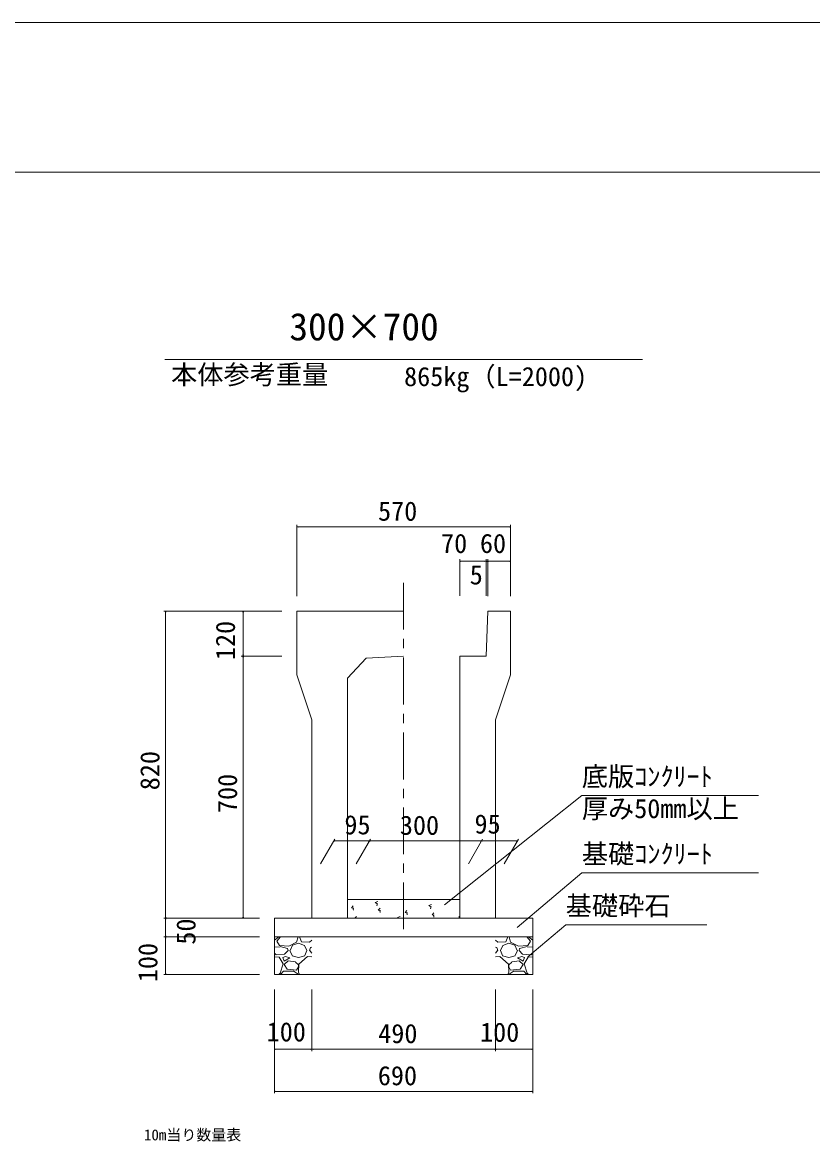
# Model space of a CAD drawing. Units: millimetres on the paper, scale 1:20. Extents: x 0 to 841, y 0 to 594.
# Drawn here: x 524.4 to 629.9, y 444.6 to 594 of the extents above; entities that cross this region are included whole.
import ezdxf
from ezdxf.enums import TextEntityAlignment as Align

# ---------------------------------------------------------------- set-up
doc = ezdxf.new("R2010")
doc.units = ezdxf.units.MM
doc.linetypes.add('USER1', pattern=[10, 6.25, -1.25, 1.25, -1.25])
for name, color, linetype, lineweight in [('D-STR-DIM（寸法）', 7, 'Continuous', 18), ('D-STR-HTXT（旗揚げ）', 4, 'Continuous', 18), ('D-STR-STRn（構造物）', 5, 'Continuous', 18), ('D-STR（構造物外形線）', 1, 'Continuous', 18), ('D-TTL(外枠）', 2, 'Continuous', 18), ('DEFPOINTS_2', 8, 'Continuous', 18)]:
    doc.layers.add(name, color=color, linetype=linetype, lineweight=lineweight)
doc.layers.add('D-STR-TXT（文字）', color=7, linetype='Continuous')
doc.styles.add('ＭＳ ゴシック', font='')
doc.styles.get('ＭＳ ゴシック').set_extended_font_data('MS Gothic')

msp = doc.modelspace()

# ---------------------------------------------------------------- linework, layer by layer
at = {"layer": 'D-STR-DIM（寸法）'}
for p, q in [((561.031, 517.414), (561.031, 526.903)), ((561.031, 526.653), (561.181, 526.678)), ((561.031, 526.653), (561.051, 526.653)), ((561.181, 526.628), (561.031, 526.653)), ((561.051, 526.653), (589.511, 526.653)), ((589.381, 526.678), (589.531, 526.653)), ((589.531, 526.653), (589.381, 526.628)), ((589.531, 526.653), (589.511, 526.653)), ((589.531, 517.414), (589.531, 526.903)), ((582.781, 517.436), (582.781, 522.32)), ((582.781, 522.07), (582.931, 522.095)), ((582.781, 522.07), (582.801, 522.07)), ((582.931, 522.045), (582.781, 522.07)), ((582.801, 522.07), (586.261, 522.07)), ((586.131, 522.095), (586.281, 522.07)), ((586.281, 522.07), (586.131, 522.045)), ((586.281, 522.07), (586.261, 522.07)), ((586.281, 517.424), (586.281, 522.32)), ((586.281, 517.424), (586.281, 522.32)), ((586.281, 522.07), (586.431, 522.095)), ((586.281, 522.07), (586.301, 522.07)), ((586.431, 522.045), (586.281, 522.07)), ((586.511, 522.07), (586.301, 522.07)), ((586.381, 522.095), (586.531, 522.07)), ((586.531, 522.07), (586.381, 522.045)), ((586.531, 522.07), (586.511, 522.07)), ((586.531, 517.414), (586.531, 522.32)), ((586.531, 517.414), (586.531, 522.32)), ((586.531, 522.07), (586.681, 522.095)), ((586.531, 522.07), (586.551, 522.07)), ((586.681, 522.045), (586.531, 522.07)), ((586.551, 522.07), (589.511, 522.07)), ((589.381, 522.095), (589.531, 522.07)), ((589.531, 522.07), (589.381, 522.045)), ((589.531, 522.07), (589.511, 522.07)), ((589.531, 517.414), (589.531, 522.32)), ((559.031, 515.414), (543.235, 515.414)), ((543.46, 515.264), (543.485, 515.414)), ((543.485, 515.414), (543.485, 515.394)), ((543.485, 515.414), (543.51, 515.264)), ((543.485, 515.394), (543.485, 474.434)), ((559.031, 515.414), (553.595, 515.414)), ((553.82, 515.264), (553.845, 515.414)), ((553.845, 515.414), (553.845, 515.394)), ((553.845, 515.414), (553.87, 515.264)), ((553.845, 509.434), (553.845, 515.394)), ((553.845, 509.414), (553.82, 509.564)), ((553.87, 509.564), (553.845, 509.414)), ((559.031, 509.414), (553.595, 509.414)), ((559.031, 509.414), (553.595, 509.414)), ((553.82, 509.264), (553.845, 509.414)), ((553.845, 509.414), (553.845, 509.434)), ((553.845, 509.414), (553.845, 509.394)), ((553.845, 509.414), (553.87, 509.264)), ((553.845, 509.394), (553.845, 474.434)), ((564.186, 481.653), (566.103, 484.974)), ((565.959, 484.724), (566.109, 484.749)), ((565.959, 484.724), (565.979, 484.724)), ((566.109, 484.699), (565.959, 484.724)), ((570.689, 484.724), (565.979, 484.724)), ((568.936, 481.653), (570.853, 484.974)), ((568.936, 481.653), (570.853, 484.974)), ((570.559, 484.749), (570.709, 484.724)), ((570.709, 484.724), (570.559, 484.699)), ((570.709, 484.724), (570.689, 484.724)), ((570.709, 484.724), (570.859, 484.749)), ((570.709, 484.724), (570.729, 484.724)), ((570.859, 484.699), (570.709, 484.724)), ((570.729, 484.724), (585.67, 484.724)), ((583.936, 481.686), (585.834, 484.974)), ((583.936, 481.686), (585.834, 484.974)), ((585.54, 484.749), (585.69, 484.724)), ((585.69, 484.724), (585.54, 484.699)), ((585.69, 484.724), (585.67, 484.724)), ((585.69, 484.724), (585.84, 484.749)), ((585.69, 484.724), (585.71, 484.724)), ((585.84, 484.699), (585.69, 484.724)), ((585.71, 484.724), (590.439, 484.724)), ((588.686, 481.653), (590.603, 484.974)), ((590.309, 484.749), (590.459, 484.724)), ((590.459, 484.724), (590.309, 484.699)), ((590.459, 484.724), (590.439, 484.724)), ((556.031, 474.414), (543.235, 474.414)), ((556.031, 474.414), (543.235, 474.414)), ((543.485, 474.414), (543.46, 474.564)), ((543.46, 474.264), (543.485, 474.414)), ((543.51, 474.564), (543.485, 474.414)), ((543.485, 474.414), (543.485, 474.434)), ((543.485, 474.414), (543.485, 474.394)), ((543.485, 474.414), (543.51, 474.264)), ((543.485, 474.394), (543.485, 471.934)), ((556.031, 474.414), (553.595, 474.414)), ((553.845, 474.414), (553.82, 474.564)), ((553.87, 474.564), (553.845, 474.414)), ((553.845, 474.414), (553.845, 474.434)), ((556.031, 471.914), (543.235, 471.914)), ((556.031, 471.914), (543.235, 471.914)), ((543.485, 471.914), (543.46, 472.064)), ((543.46, 471.764), (543.485, 471.914)), ((543.51, 472.064), (543.485, 471.914)), ((543.485, 471.914), (543.485, 471.934)), ((543.485, 471.914), (543.485, 471.894)), ((543.485, 471.914), (543.51, 471.764)), ((543.485, 471.894), (543.485, 466.934)), ((556.031, 466.914), (543.235, 466.914)), ((543.485, 466.914), (543.46, 467.064)), ((543.51, 467.064), (543.485, 466.914)), ((543.485, 466.914), (543.485, 466.934)), ((558.031, 464.914), (558.031, 451.041)), ((558.031, 464.914), (558.031, 456.664)), ((563.031, 464.914), (563.031, 456.664)), ((563.031, 464.914), (563.031, 456.664)), ((587.531, 464.914), (587.531, 456.664)), ((587.531, 464.914), (587.531, 456.664)), ((592.531, 464.914), (592.531, 451.041)), ((592.531, 464.914), (592.531, 456.664)), ((558.031, 456.914), (558.181, 456.939)), ((558.031, 456.914), (558.051, 456.914)), ((558.181, 456.889), (558.031, 456.914)), ((558.051, 456.914), (563.011, 456.914)), ((562.881, 456.939), (563.031, 456.914)), ((563.031, 456.914), (562.881, 456.889)), ((563.031, 456.914), (563.011, 456.914)), ((563.031, 456.914), (563.181, 456.939)), ((563.031, 456.914), (563.051, 456.914)), ((563.181, 456.889), (563.031, 456.914)), ((563.051, 456.914), (587.511, 456.914)), ((587.381, 456.939), (587.531, 456.914)), ((587.531, 456.914), (587.381, 456.889)), ((587.531, 456.914), (587.511, 456.914)), ((587.531, 456.914), (587.681, 456.939)), ((587.531, 456.914), (587.551, 456.914)), ((587.681, 456.889), (587.531, 456.914)), ((587.551, 456.914), (592.511, 456.914)), ((592.381, 456.939), (592.531, 456.914)), ((592.531, 456.914), (592.381, 456.889)), ((592.531, 456.914), (592.511, 456.914)), ((558.031, 451.291), (558.181, 451.316)), ((558.031, 451.291), (558.051, 451.291)), ((558.181, 451.266), (558.031, 451.291)), ((558.051, 451.291), (592.511, 451.291)), ((592.381, 451.316), (592.531, 451.291)), ((592.531, 451.291), (592.381, 451.266)), ((592.531, 451.291), (592.511, 451.291))]:
    msp.add_line(p, q, dxfattribs=at)
at = {"layer": 'D-STR-HTXT（旗揚げ）'}
for p, q in [((543.389, 549), (607.173, 549)), ((580.725, 476.179), (599.075, 490.774)), ((622.673, 490.774), (599.075, 490.774)), ((590.437, 473.183), (599.083, 480.447)), ((622.681, 480.447), (599.083, 480.447)), ((591.848, 469.254), (596.932, 473.516)), ((615.796, 473.516), (596.932, 473.516))]:
    msp.add_line(p, q, dxfattribs=at)
at = {"layer": 'D-STR-STRn（構造物）', "color": 7, "linetype": 'USER1'}
msp.add_line((575.281, 472.949), (575.281, 519.569), dxfattribs=at)
at = {"layer": 'D-STR-STRn（構造物）', "color": 7}
for p, q in [((567.781, 476.914), (582.781, 476.914)), ((571.475, 476.512), (571.826, 476.647)), ((568.313, 475.793), (568.554, 476.08)), ((568.313, 475.793), (568.612, 475.767)), ((568.573, 475.489), (568.515, 475.802)), ((571.476, 476.512), (571.724, 476.345)), ((571.685, 476.068), (571.786, 476.37)), ((571.899, 475.479), (572.14, 475.766)), ((571.899, 475.479), (572.198, 475.453)), ((572.159, 475.175), (572.102, 475.488)), ((575.485, 475.165), (575.726, 475.452)), ((575.485, 475.165), (575.784, 475.139)), ((575.746, 474.861), (575.688, 475.174)), ((578.661, 476.112), (579.011, 476.246)), ((578.661, 476.112), (578.91, 475.944)), ((578.87, 475.667), (578.972, 475.969)), ((579.072, 474.851), (579.313, 475.139)), ((568.781, 474.414), (569, 474.642)), ((568.958, 474.414), (568.958, 474.42)), ((574.46, 474.499), (574.81, 474.634)), ((574.46, 474.499), (574.586, 474.414)), ((579.072, 474.852), (579.371, 474.825)), ((579.332, 474.547), (579.274, 474.861)), ((582.658, 474.538), (582.781, 474.685)), ((582.658, 474.538), (582.781, 474.527))]:
    msp.add_line(p, q, dxfattribs=at)
at = {"layer": 'D-STR-STRn（構造物）'}
for p, q in [((558.031, 474.414), (558.031, 466.914)), ((558.031, 474.414), (592.531, 474.414)), ((592.531, 474.414), (592.531, 466.914)), ((558.031, 471.914), (592.531, 471.914)), ((558.031, 471.479), (558.594, 471.914)), ((558.34, 471.362), (558.837, 471.914)), ((558.7, 470.759), (558.35, 471.359)), ((559.937, 470.672), (558.687, 470.772)), ((560.992, 471.208), (559.942, 470.658)), ((560.139, 470.112), (560.439, 470.812)), ((560.44, 470.812), (561.24, 471.062)), ((561.192, 471.912), (560.992, 471.212)), ((561.238, 471.062), (562.038, 470.762)), ((561.362, 471.914), (561.632, 471.274)), ((561.637, 471.259), (562.687, 471.209)), ((562.041, 470.76), (562.341, 470.11)), ((562.69, 471.216), (563.031, 471.479)), ((587.872, 471.216), (587.531, 471.479)), ((588.926, 471.259), (587.876, 471.209)), ((588.522, 470.76), (588.222, 470.11)), ((589.324, 471.062), (588.524, 470.762)), ((589.201, 471.914), (588.931, 471.274)), ((590.122, 470.812), (589.322, 471.062)), ((589.371, 471.912), (589.571, 471.212)), ((589.57, 471.208), (590.62, 470.658)), ((590.424, 470.112), (590.124, 470.812)), ((590.626, 470.672), (591.876, 470.772)), ((592.223, 471.362), (591.726, 471.914)), ((591.863, 470.759), (592.213, 471.359)), ((592.531, 471.479), (591.968, 471.914)), ((558.794, 470.606), (558.031, 470.526)), ((558.238, 469.528), (558.031, 469.754)), ((558.641, 469.207), (558.031, 469.258)), ((559.386, 469.615), (558.236, 469.515)), ((559.201, 468.315), (558.651, 469.215)), ((559.788, 470.365), (558.788, 470.615)), ((559.138, 469.162), (559.338, 468.662)), ((559.489, 469.31), (559.139, 469.16)), ((559.84, 470.112), (559.39, 469.612)), ((560.092, 469.113), (559.492, 469.313)), ((559.84, 470.109), (559.79, 470.359)), ((560.086, 470.113), (560.386, 469.413)), ((560.386, 469.408), (561.236, 469.158)), ((561.243, 469.159), (562.093, 469.409)), ((562.441, 469.312), (561.291, 468.262)), ((562.088, 469.414), (562.338, 470.114)), ((563.031, 469.258), (562.441, 469.307)), ((563.031, 469.754), (562.688, 470.128)), ((562.689, 470.113), (562.839, 470.513)), ((563.031, 470.526), (562.844, 470.506)), ((587.531, 470.526), (587.718, 470.506)), ((587.531, 469.754), (587.874, 470.128)), ((587.531, 469.258), (588.121, 469.307)), ((587.874, 470.113), (587.724, 470.513)), ((588.121, 469.312), (589.271, 468.262)), ((588.474, 469.414), (588.224, 470.114)), ((589.32, 469.159), (588.47, 469.409)), ((590.176, 469.408), (589.326, 469.158)), ((590.477, 470.113), (590.177, 469.413)), ((590.471, 469.113), (591.071, 469.313)), ((590.722, 470.109), (590.772, 470.359)), ((590.723, 470.112), (591.173, 469.612)), ((590.774, 470.365), (591.774, 470.615)), ((591.073, 469.31), (591.423, 469.16)), ((591.176, 469.615), (592.326, 469.515)), ((591.424, 469.162), (591.224, 468.662)), ((591.362, 468.315), (591.912, 469.215)), ((591.768, 470.606), (592.531, 470.526)), ((591.921, 469.207), (592.531, 469.258)), ((592.324, 469.528), (592.531, 469.754)), ((558.79, 467.06), (559.19, 468.31)), ((559.338, 468.663), (560.088, 469.113)), ((559.338, 468.214), (559.738, 467.614)), ((559.84, 468.712), (559.34, 468.212)), ((560.846, 468.565), (559.846, 468.715)), ((561.25, 468.202), (560.85, 468.552)), ((560.991, 467.463), (561.241, 467.913)), ((561.288, 468.265), (561.238, 467.215)), ((561.24, 467.912), (561.24, 468.212)), ((589.275, 468.265), (589.325, 467.215)), ((589.312, 468.202), (589.712, 468.552)), ((589.571, 467.463), (589.321, 467.913)), ((589.322, 467.912), (589.322, 468.212)), ((589.717, 468.565), (590.717, 468.715)), ((591.224, 468.663), (590.474, 469.113)), ((590.723, 468.712), (591.223, 468.212)), ((591.224, 468.214), (590.824, 467.614)), ((591.772, 467.06), (591.372, 468.31)), ((558.031, 466.914), (592.531, 466.914)), ((558.594, 466.914), (558.79, 467.066)), ((558.837, 466.914), (559.24, 467.362)), ((559.24, 467.362), (560.54, 467.362)), ((559.741, 467.61), (560.991, 467.46)), ((560.538, 467.374), (561.188, 466.924)), ((561.232, 467.224), (561.362, 466.914)), ((589.331, 467.224), (589.201, 466.914)), ((590.024, 467.374), (589.374, 466.924)), ((590.821, 467.61), (589.571, 467.46)), ((591.322, 467.362), (590.022, 467.362)), ((591.726, 466.914), (591.323, 467.362)), ((591.968, 466.914), (591.772, 467.066))]:
    msp.add_line(p, q, dxfattribs=at)
at = {"layer": 'D-STR（構造物外形線）'}
for p, q in [((561.031, 515.414), (575.281, 515.414)), ((561.031, 515.414), (561.031, 506.914)), ((586.531, 515.414), (586.281, 509.414)), ((586.531, 515.414), (589.531, 515.414)), ((589.531, 515.414), (589.531, 506.914)), ((570.277, 509.114), (567.781, 506.464)), ((570.277, 509.114), (575.281, 509.414)), ((582.781, 474.414), (582.781, 509.414)), ((582.781, 509.414), (586.281, 509.414)), ((561.031, 506.914), (563.031, 500.914)), ((589.531, 506.914), (587.531, 500.914)), ((567.781, 506.464), (567.781, 474.414)), ((563.031, 500.914), (563.031, 474.414)), ((587.531, 500.914), (587.531, 474.414)), ((563.031, 474.414), (567.781, 474.414)), ((587.531, 474.414), (582.781, 474.414))]:
    msp.add_line(p, q, dxfattribs=at)
at = {"layer": 'D-TTL(外枠）'}
msp.add_line((25, 574), (820, 574), dxfattribs=at)
at = {"layer": 'DEFPOINTS_2'}
msp.add_line((0, 594), (841, 594), dxfattribs=at)

# ---------------------------------------------------------------- texts
at = {"layer": 'D-STR-DIM（寸法）', "style": 'ＭＳ ゴシック'}
for s, p in [('570', (571.861, 526.703)), ('70', (580.278, 522.395)), ('60', (585.472, 522.395)), ('5', (584.105, 518.199)), ('95', (567.37, 484.834)), ('300', (574.779, 484.774)), ('95', (584.748, 484.939)), ('100', (556.987, 457.193)), ('490', (571.888, 456.964)), ('100', (585.487, 457.143)), ('690', (571.835, 451.341))]:
    msp.add_text(s, height=2.566, dxfattribs=at).set_placement(p, align=Align.BOTTOM_LEFT)
for s, p in [('120', (553.52, 508.87)), ('820', (543.435, 491.494)), ('700', (553.795, 488.45)), ('50', (548.253, 470.881)), ('100', (543.16, 465.87))]:
    msp.add_text(s, height=2.566, rotation=90, dxfattribs=at).set_placement(p, align=Align.BOTTOM_LEFT)
at = {"layer": 'D-STR-TXT（文字）', "style": 'ＭＳ ゴシック'}
for s, height, p in [('300×700', 3.666, (560.016, 550.449)), ('本体参考重量', 2.566, (544.22, 544.933)), ('865kg（L=2000)', 2.566, (575.34, 544.67)), ('底版ｺﾝｸﾘｰﾄ', 2.566, (599.075, 491.274)), ('厚み50mm以上', 2.566, (599.075, 487.003)), ('基礎ｺﾝｸﾘｰﾄ', 2.566, (599.083, 480.947)), ('基礎砕石', 2.566, (596.932, 474.016)), ('10m当り数量表', 1.466, (540.599, 444.312))]:
    msp.add_text(s, height=height, dxfattribs=at).set_placement(p, align=Align.BOTTOM_LEFT)

doc.saveas('drawing.dxf')
